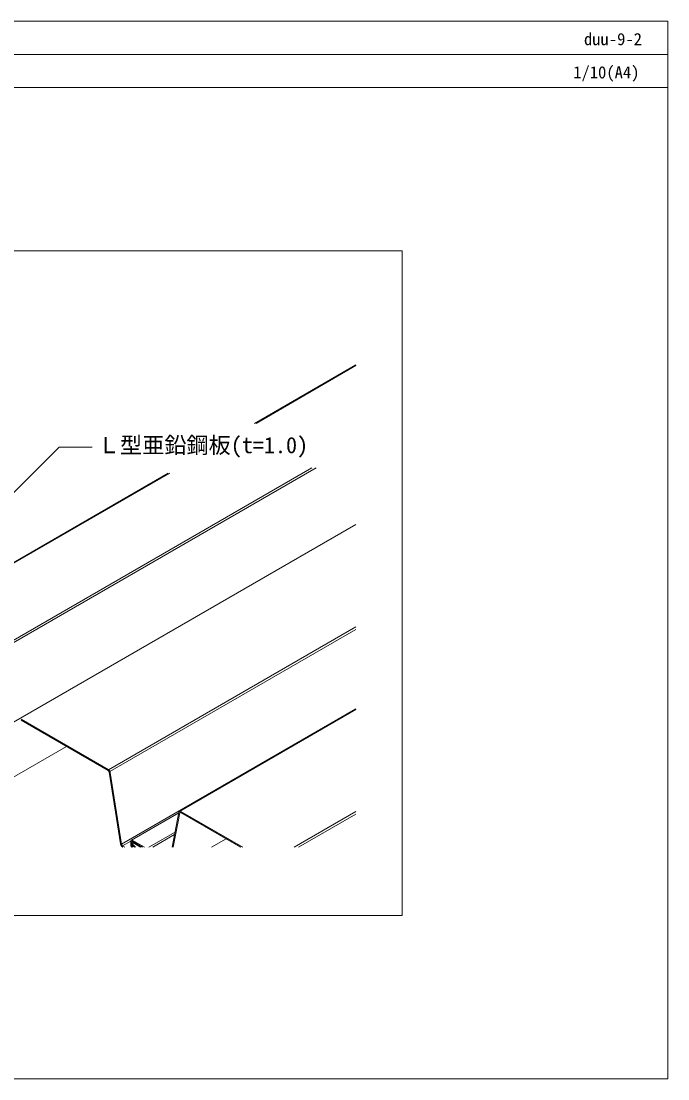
# Model space of a CAD drawing. Units: millimetres, scale not verified. Extents: x -1380 to 1380, y -955 to 955.
# Drawn here: x 212 to 1380, y -955 to 955 of the extents above; entities that cross this region are included whole.
import ezdxf
from ezdxf.enums import TextEntityAlignment as Align

# ---------------------------------------------------------------- set-up
doc = ezdxf.new("R2010")
doc.units = ezdxf.units.MM
doc.header["$LTSCALE"] = 3
for name, color, linetype, lineweight in [('0-0_0', 7, 'Continuous', 9), ('0-1_MOJI', 7, 'Continuous', 18), ('0-3_KANAMONO', 3, 'Continuous', 18), ('0-4_dekki', 3, 'Continuous', 18), ('0-7_WAKU', 7, 'Continuous', 18)]:
    doc.layers.add(name, color=color, linetype=linetype, lineweight=lineweight)
doc.styles.add('ＭＳ ゴシック', font='')
doc.styles.get('ＭＳ ゴシック').set_extended_font_data('MS Gothic')

msp = doc.modelspace()

# ---------------------------------------------------------------- linework, layer by layer
at = {"layer": '0-0_0', "lineweight": 18}
msp.add_line((-1379.978, 894.958), (1380.022, 894.958), dxfattribs=at)
msp.add_lwpolyline([(-899.978, -660.042), (900.022, -660.042), (900.022, 539.958), (-899.978, 539.958)], close=True, dxfattribs=at)
at = {"layer": '0-1_MOJI'}
for p in [(174.572, 79.843), (340.638, 185.909)]:
    msp.add_line(p, (280.638, 185.909), dxfattribs=at)
at = {"layer": '0-3_KANAMONO'}
for p, q in [((633.377, 228.674), (816.689, 334.509)), ((636.263, 228.674), (816.689, 332.842)), ((66.14, -100.487), (480.643, 138.826)), ((66.14, -98.821), (477.756, 138.826))]:
    msp.add_line(p, q, dxfattribs=at)
at = {"layer": '0-4_dekki'}
for p, q in [((81.328, -230.201), (736.812, 148.243)), ((83.618, -233.526), (744.86, 148.243)), ((104.768, -364.725), (816.689, 46.302)), ((370.003, -396.868), (816.689, -138.974)), ((372.293, -400.192), (816.689, -143.62)), ((212.115, -305.57), (369.055, -396.18)), ((393.443, -531.392), (816.689, -287.031)), ((498.137, -471.974), (816.689, -288.058)), ((369.055, -398.18), (212.115, -307.57)), ((188.4, -415.609), (293.822, -354.744)), ((391.746, -530.81), (371.035, -401.191)), ((372.733, -401.773), (393.443, -531.392)), ((411.315, -524.319), (496.847, -474.937)), ((484.744, -536.708), (497.113, -473.584)), ((498.81, -474.962), (486.712, -536.708)), ((500.79, -472.237), (612.458, -536.708)), ((608.994, -536.708), (500.79, -474.237)), ((705.143, -536.708), (816.689, -472.307)), ((713.191, -536.708), (816.689, -476.954)), ((442.793, -536.708), (490.095, -509.398)), ((449.809, -536.708), (489.2, -513.966)), ((395.424, -534.404), (410.439, -525.734)), ((395.424, -534.404), (399.416, -536.708)), ((410.385, -532.841), (410.385, -526.375)), ((412.117, -527.375), (412.117, -533.841)), ((413.561, -524.542), (434.634, -536.708)), ((431.17, -536.708), (413.561, -526.542)), ((416.61, -536.708), (414.302, -534.405)), ((414.894, -532.868), (418.744, -536.708)), ((556, -536.708), (582.497, -521.41)), ((395.951, -536.708), (395.424, -536.404)), ((413.067, -535.956), (413.821, -536.708))]:
    msp.add_line(p, q, dxfattribs=at)
msp.add_lwpolyline([(415.437, -527.625), (427.561, -534.625), (427.561, -536.625), (415.437, -529.625)], dxfattribs=at)
for centre, radius, start, end in [((366.013, -401.369), 6.015, 48.4431, 59.62249), ((367.417, -400.974), 3.239, 48.4431, 59.62249), ((366.768, -401.712), 4.222, 38.40443, 48.49452), ((364.807, -402.74), 7.841, 38.40443, 48.49452), ((366.199, -402.166), 4.949, 30.04574, 38.43673), ((366.333, -402.093), 4.797, 21.42951, 30.08802), ((366.858, -401.899), 4.237, 11.52355, 21.5775), ((363.752, -403.583), 9.192, 30.04574, 38.43673), ((368.219, -401.627), 2.849, 8.78292, 11.63212), ((364.001, -403.447), 8.908, 21.42951, 30.08802), ((364.975, -403.086), 7.869, 11.52355, 21.5775), ((367.503, -402.581), 5.292, 8.78292, 11.63212), ((502.206, -474.634), 5.201, 166.03386, 168.35132), ((499.694, -474.003), 2.611, 145.14004, 166.17422), ((499.077, -473.586), 1.866, 120.26843, 144.81701), ((499.064, -473.601), 1.872, 95.22559, 119.68897), ((501.553, -475.528), 2.8, 166.03386, 168.35132), ((500.2, -475.188), 1.406, 145.14004, 166.17422), ((499.114, -474.347), 2.62, 73.86419, 94.82155), ((499.868, -474.963), 1.005, 120.26843, 144.81701), ((499.861, -474.971), 1.008, 95.22559, 119.68897), ((499.887, -475.373), 1.411, 73.86419, 94.82155), ((498.72, -475.753), 4.08, 59.51297, 74.04524), ((499.676, -476.13), 2.197, 59.51297, 74.04524), ((396.976, -530.002), 5.292, 188.78292, 191.63212), ((399.503, -529.497), 7.869, 191.52355, 201.5775), ((400.478, -529.136), 8.908, 201.42951, 210.08802), ((400.727, -529), 9.192, 210.04574, 218.43673), ((396.259, -530.957), 2.849, 188.78292, 191.63212), ((397.62, -530.685), 4.237, 191.52355, 201.5775), ((399.672, -529.843), 7.841, 218.40443, 228.49452), ((398.145, -530.49), 4.797, 201.42951, 210.08802), ((398.279, -530.417), 4.949, 210.04574, 218.43673), ((397.711, -530.871), 4.222, 218.40443, 228.49452), ((397.062, -531.609), 3.239, 228.4431, 239.62249), ((413.795, -526.341), 3.41, 165.86539, 180.5764), ((415.486, -532.806), 5.101, 180.38937, 191.54503), ((412.633, -526.036), 2.209, 145.14004, 166.17422), ((417.013, -532.497), 6.659, 191.52355, 201.5775), ((412.111, -525.683), 1.579, 120.26843, 144.81701), ((412.1, -525.695), 1.584, 95.22559, 119.68897), ((412.142, -526.327), 2.217, 73.86419, 94.82155), ((413.667, -527.359), 1.55, 165.86539, 180.5764), ((415.683, -529.506), 3.566, 165.86539, 180.5764), ((417.45, -529.505), 5.332, 180.38937, 191.54503), ((414.436, -533.825), 2.318, 180.38937, 191.54503), ((413.139, -527.221), 1.004, 145.14004, 166.17422), ((415.13, -533.685), 3.027, 191.52355, 201.5775), ((414.468, -529.187), 2.309, 145.14004, 166.17422), ((419.046, -529.182), 6.961, 191.52355, 201.5775), ((412.902, -527.06), 0.718, 120.26843, 144.81701), ((415.505, -533.546), 3.426, 201.42951, 210.08802), ((412.897, -527.066), 0.72, 95.22559, 119.68897), ((419.908, -528.863), 7.88, 201.42951, 210.08802), ((413.922, -528.818), 1.651, 120.26843, 144.81701), ((411.809, -527.517), 3.452, 59.51297, 74.04524), ((412.916, -527.353), 1.008, 73.86419, 94.82155), ((420.128, -528.742), 8.131, 210.04574, 218.43673), ((413.91, -528.831), 1.656, 95.22559, 119.68897), ((412.765, -527.894), 1.569, 59.51297, 74.04524), ((413.954, -529.492), 2.318, 73.86419, 94.82155), ((419.248, -529.443), 7.006, 218.42121, 225.08752), ((415.554, -530.524), 1.705, 165.86539, 180.5764), ((416.4, -530.524), 2.55, 180.38937, 191.54503), ((414.973, -530.372), 1.105, 145.14004, 166.17422), ((417.163, -530.37), 3.329, 191.52355, 201.5775), ((414.712, -530.196), 0.789, 120.26843, 144.81701), ((417.575, -530.217), 3.769, 201.42951, 210.08802), ((414.707, -530.202), 0.792, 95.22559, 119.68897), ((417.681, -530.159), 3.889, 210.04574, 218.43673), ((413.606, -530.735), 3.609, 59.51297, 74.04524), ((414.728, -530.518), 1.109, 73.86419, 94.82155), ((417.26, -530.495), 3.351, 218.42121, 225.08752), ((414.561, -531.112), 1.726, 59.51297, 74.04524), ((398.466, -531.214), 6.015, 228.4431, 239.62249), ((417.837, -532.192), 7.538, 201.42951, 210.08802), ((418.048, -532.077), 7.778, 210.04574, 216.54944), ((415.6, -533.494), 3.535, 210.04574, 218.43673), ((415.218, -533.798), 3.046, 218.42121, 225.08752)]:
    msp.add_arc(centre, radius, start, end, dxfattribs=at)
at = {"layer": '0-7_WAKU'}
for points in [[(1380.022, 834.958), (-1379.978, 834.958), (-1379.978, 954.958), (1380.022, 954.958)], [(-1379.978, -955.042), (1380.022, -955.042), (1380.022, 954.958), (-1379.978, 954.958)]]:
    msp.add_lwpolyline(points, close=True, dxfattribs=at)

# ---------------------------------------------------------------- texts
at = {"layer": '0-1_MOJI', "style": 'ＭＳ ゴシック'}
msp.add_text('Ｌ型亜鉛鋼板(t=1.0)', height=29.33, dxfattribs=at).set_placement((350.638, 165.909), align=Align.BOTTOM_LEFT)
at = {"layer": '0-7_WAKU', "style": 'ＭＳ ゴシック'}
for s, p in [('duu-9-2', (1228.576, 904.958)), ('1/10(A4)', (1209.083, 844.958))]:
    msp.add_text(s, height=21.99, dxfattribs=at).set_placement(p, align=Align.BOTTOM_LEFT)

doc.saveas('drawing.dxf')
